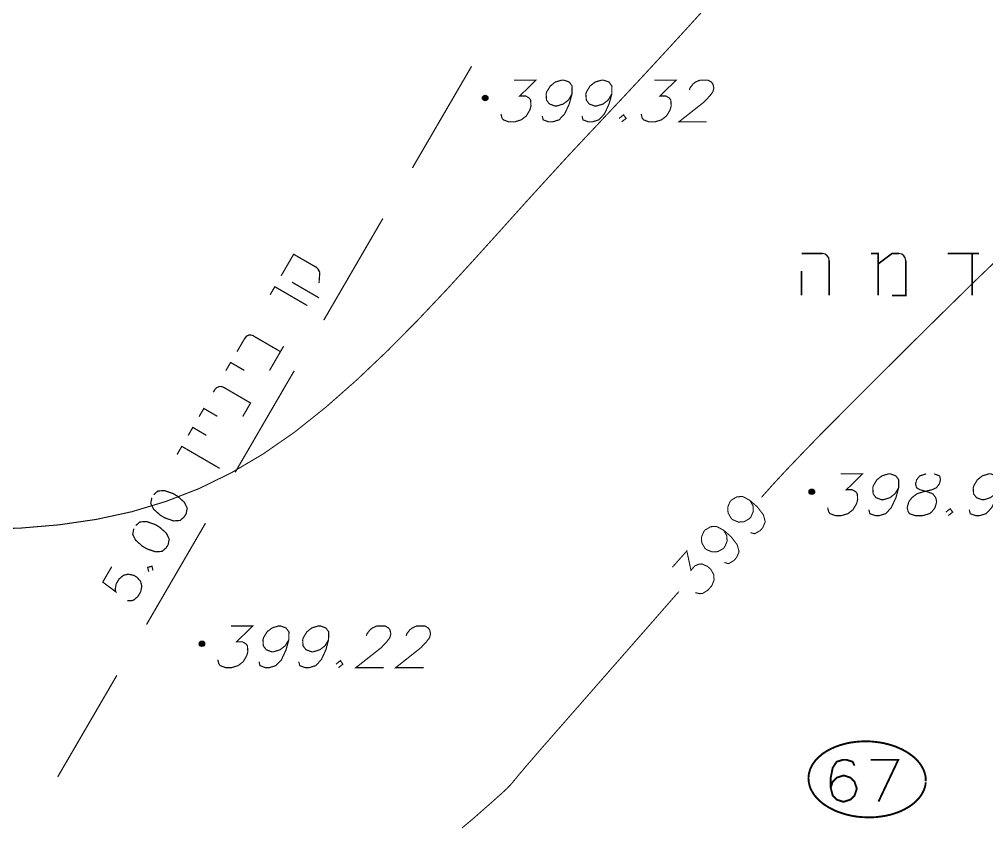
# Model space of a CAD drawing. Extents: x 489 to 720, y 1028 to 1176.
# Drawn here: x 612.65 to 621.92, y 1139.97 to 1147.68 of the extents above; entities that cross this region are included whole.
import ezdxf

# ---------------------------------------------------------------- set-up
doc = ezdxf.new("R2010")
doc.units = 0
doc.header["$MEASUREMENT"] = 0
for name, color, linetype in [('1501-TOPO', 7, 'Continuous'), ('1506', 7, 'Continuous'), ('1507', 7, 'Continuous'), ('KAV-BINIAN', 7, 'Continuous'), ('M1602', 7, 'Continuous')]:
    doc.layers.add(name, color=color, linetype=linetype)

msp = doc.modelspace()

# ---------------------------------------------------------------- hatches: boundary and pattern name
at = {"layer": '1501-TOPO', "linetype": 'Continuous', "ltscale": 0.045455}
for points in [[(617.0895, 1146.9313), (617.0895, 1146.9108), (617.0872, 1146.921)], [(617.0952, 1146.9404), (617.0952, 1146.9029), (617.0895, 1146.9313)], [(617.0952, 1146.9029), (617.0895, 1146.9313), (617.0895, 1146.9108)], [(617.1043, 1146.946), (617.1043, 1146.8972), (617.0952, 1146.9404)], [(617.1043, 1146.8972), (617.0952, 1146.9404), (617.0952, 1146.9029)], [(617.1145, 1146.9483), (617.1145, 1146.8949), (617.1043, 1146.946)], [(617.1145, 1146.8949), (617.1043, 1146.946), (617.1043, 1146.8972)], [(617.1236, 1146.946), (617.1236, 1146.8972), (617.1145, 1146.9483)], [(617.1236, 1146.8972), (617.1145, 1146.9483), (617.1145, 1146.8949)], [(617.1327, 1146.9404), (617.1327, 1146.9029), (617.1236, 1146.946)], [(617.1327, 1146.9029), (617.1236, 1146.946), (617.1236, 1146.8972)], [(617.1384, 1146.9313), (617.1384, 1146.9108), (617.1327, 1146.9404)], [(617.1384, 1146.9108), (617.1327, 1146.9404), (617.1327, 1146.9029)], [(617.1406, 1146.921), (617.1384, 1146.9313), (617.1384, 1146.9108)], [(620.2213, 1143.1563), (620.2213, 1143.1358), (620.2191, 1143.146)], [(620.227, 1143.1642), (620.227, 1143.1279), (620.2213, 1143.1563)], [(620.227, 1143.1279), (620.2213, 1143.1563), (620.2213, 1143.1358)], [(620.235, 1143.1699), (620.235, 1143.1222), (620.227, 1143.1642)], [(620.235, 1143.1222), (620.227, 1143.1642), (620.227, 1143.1279)], [(620.2452, 1143.1722), (620.2452, 1143.1199), (620.235, 1143.1699)], [(620.2452, 1143.1199), (620.235, 1143.1699), (620.235, 1143.1222)], [(620.2554, 1143.1699), (620.2554, 1143.1222), (620.2452, 1143.1722)], [(620.2554, 1143.1222), (620.2452, 1143.1722), (620.2452, 1143.1199)], [(620.2645, 1143.1642), (620.2645, 1143.1279), (620.2554, 1143.1699)], [(620.2645, 1143.1279), (620.2554, 1143.1699), (620.2554, 1143.1222)], [(620.2702, 1143.1563), (620.2702, 1143.1358), (620.2645, 1143.1642)], [(620.2702, 1143.1358), (620.2645, 1143.1642), (620.2645, 1143.1279)], [(620.2725, 1143.146), (620.2702, 1143.1563), (620.2702, 1143.1358)], [(614.3747, 1141.6983), (614.3747, 1141.6779), (614.3725, 1141.6881)], [(614.3804, 1141.7074), (614.3804, 1141.6699), (614.3747, 1141.6983)], [(614.3804, 1141.6699), (614.3747, 1141.6983), (614.3747, 1141.6779)], [(614.3884, 1141.7131), (614.3884, 1141.6642), (614.3804, 1141.7074)], [(614.3884, 1141.6642), (614.3804, 1141.7074), (614.3804, 1141.6699)], [(614.3986, 1141.7154), (614.3986, 1141.662), (614.3884, 1141.7131)], [(614.3986, 1141.662), (614.3884, 1141.7131), (614.3884, 1141.6642)], [(614.4088, 1141.7131), (614.4088, 1141.6642), (614.3986, 1141.7154)], [(614.4088, 1141.6642), (614.3986, 1141.7154), (614.3986, 1141.662)], [(614.4179, 1141.7074), (614.4179, 1141.6699), (614.4088, 1141.7131)], [(614.4179, 1141.6699), (614.4088, 1141.7131), (614.4088, 1141.6642)], [(614.4236, 1141.6983), (614.4236, 1141.6779), (614.4179, 1141.7074)], [(614.4236, 1141.6779), (614.4179, 1141.7074), (614.4179, 1141.6699)], [(614.4247, 1141.6881), (614.4236, 1141.6983), (614.4236, 1141.6779)]]:
    msp.add_hatch(color=7, dxfattribs=at).paths.add_polyline_path(points, flags=0)

# ---------------------------------------------------------------- linework, layer by layer
at = {"color": 250, "linetype": 'Continuous', "ltscale": 0.045455}
for points, const_width in [([(617.3906, 1147.0926), (617.6009, 1147.0926), (617.4452, 1146.9404), (617.5031, 1146.9404), (617.5361, 1146.921), (617.5497, 1146.9017), (617.5531, 1146.8449), (617.5429, 1146.8074), (617.5088, 1146.7495), (617.46, 1146.712), (617.3975, 1146.6926), (617.3406, 1146.6926), (617.2884, 1146.712), (617.2747, 1146.7301), (617.2656, 1146.7688)], 0.0112), ([(617.9463, 1146.9597), (617.9122, 1146.9017), (617.8634, 1146.8642), (617.8009, 1146.8449), (617.7827, 1146.8449), (617.7304, 1146.8642), (617.702, 1146.9017), (617.6986, 1146.9597), (617.7031, 1146.979), (617.7384, 1147.0358), (617.7861, 1147.0745), (617.8486, 1147.0926), (617.8679, 1147.0926), (617.9202, 1147.0745), (617.9475, 1147.0358), (617.9463, 1146.9597), (617.9202, 1146.8642), (617.8759, 1146.7688), (617.8225, 1146.712), (617.76, 1146.6926), (617.7225, 1146.6926), (617.6702, 1146.712), (617.6611, 1146.7495)], 0.0112), ([(618.3281, 1146.9597), (618.2929, 1146.9017), (618.2452, 1146.8642), (618.1827, 1146.8449), (618.1634, 1146.8449), (618.1111, 1146.8642), (618.0838, 1146.9017), (618.0793, 1146.9597), (618.085, 1146.979), (618.1191, 1147.0358), (618.1679, 1147.0745), (618.2304, 1147.0926), (618.2486, 1147.0926), (618.3009, 1147.0745), (618.3293, 1147.0358), (618.3281, 1146.9597), (618.302, 1146.8642), (618.2577, 1146.7688), (618.2043, 1146.712), (618.1418, 1146.6926), (618.1031, 1146.6926), (618.052, 1146.712), (618.0429, 1146.7495)], 0.0112), ([(618.735, 1147.0926), (618.9452, 1147.0926), (618.7895, 1146.9404), (618.8475, 1146.9404), (618.8804, 1146.921), (618.8941, 1146.9017), (618.8975, 1146.8449), (618.8872, 1146.8074), (618.8531, 1146.7495), (618.8043, 1146.712), (618.7429, 1146.6926), (618.685, 1146.6926), (618.6327, 1146.712), (618.6191, 1146.7301), (618.61, 1146.7688)], 0.0112), ([(619.0725, 1146.9972), (619.077, 1147.0165), (619.1066, 1147.0551), (619.1304, 1147.0745), (619.1736, 1147.0926), (619.2497, 1147.0926), (619.2827, 1147.0745), (619.2975, 1147.0551), (619.3066, 1147.0165), (619.2963, 1146.979), (619.2668, 1146.9404), (619.2134, 1146.8835), (618.9713, 1146.6926), (619.2384, 1146.6926)], 0.0112), ([(618.3986, 1146.7256), (618.4406, 1146.7597), (618.4656, 1146.7256), (618.4225, 1146.6926)], 0.0112), ([(620.3475, 1145.4301), (620.1475, 1145.4301)], 0.0158), ([(620.4134, 1145.029), (620.4134, 1145.3631)], 0.0158), ([(620.8145, 1145.4301), (620.8816, 1145.4301), (620.8816, 1145.029)], 0.0158), ([(621.0816, 1145.4301), (621.0145, 1145.4301), (620.8816, 1145.3301)], 0.0158), ([(621.0145, 1145.029), (621.1486, 1145.029), (621.1486, 1145.3631)], 0.0158), ([(621.5486, 1145.4301), (621.8486, 1145.4301)], 0.0158), ([(621.7827, 1145.4301), (621.7827, 1145.029)], 0.0158), ([(620.1475, 1145.029), (620.1475, 1145.2631)], 0.0158), ([(620.5225, 1143.3176), (620.7327, 1143.3176), (620.577, 1143.1654), (620.6338, 1143.1654), (620.6668, 1143.146), (620.6816, 1143.1267), (620.685, 1143.0699), (620.6747, 1143.0313), (620.6406, 1142.9745), (620.5918, 1142.9358), (620.5293, 1142.9176), (620.4725, 1142.9176), (620.4202, 1142.9358), (620.4066, 1142.9551), (620.3975, 1142.9938)], 0.0112), ([(621.0781, 1143.1847), (621.0429, 1143.1267), (620.9952, 1143.0892), (620.9327, 1143.0699), (620.9134, 1143.0699), (620.8611, 1143.0892), (620.8338, 1143.1267), (620.8304, 1143.1847), (620.835, 1143.2029), (620.8691, 1143.2608), (620.9179, 1143.2983), (620.9804, 1143.3176), (620.9997, 1143.3176), (621.0509, 1143.2983), (621.0793, 1143.2608), (621.0781, 1143.1847), (621.052, 1143.0892), (621.0077, 1142.9938), (620.9543, 1142.9358), (620.8918, 1142.9176), (620.8543, 1142.9176), (620.802, 1142.9358), (620.7929, 1142.9745)], 0.0112), ([(621.3429, 1143.3176), (621.2804, 1143.2983), (621.2509, 1143.2608), (621.2406, 1143.2222), (621.2497, 1143.1847), (621.2827, 1143.1654), (621.3531, 1143.146), (621.4054, 1143.1267), (621.4338, 1143.0892), (621.4429, 1143.0506), (621.427, 1142.9938), (621.3975, 1142.9551), (621.3736, 1142.9358), (621.3111, 1142.9176), (621.235, 1142.9176), (621.1827, 1142.9358), (621.1691, 1142.9551), (621.16, 1142.9938), (621.1759, 1143.0506), (621.2054, 1143.0892), (621.2531, 1143.1267), (621.3156, 1143.146), (621.3975, 1143.1654), (621.4406, 1143.1847), (621.4691, 1143.2222), (621.4793, 1143.2608), (621.4713, 1143.2983), (621.4191, 1143.3176)], 0.0112), ([(622.0406, 1143.1847), (622.0066, 1143.1267), (621.9577, 1143.0892), (621.8963, 1143.0699), (621.877, 1143.0699), (621.8247, 1143.0892), (621.7963, 1143.1267), (621.7929, 1143.1847), (621.7986, 1143.2029), (621.8327, 1143.2608), (621.8804, 1143.2983), (621.9429, 1143.3176), (621.9622, 1143.3176), (622.0145, 1143.2983), (622.0418, 1143.2608), (622.0406, 1143.1847), (622.0156, 1143.0892), (621.9702, 1142.9938), (621.9168, 1142.9358), (621.8554, 1142.9176), (621.8168, 1142.9176), (621.7645, 1142.9358), (621.7554, 1142.9745)], 0.0112), ([(621.5304, 1142.9506), (621.5725, 1142.9835), (621.5963, 1142.9506), (621.5543, 1142.9176)], 0.0112), ([(614.6759, 1141.8597), (614.8861, 1141.8597), (614.7304, 1141.7074), (614.7872, 1141.7074), (614.8202, 1141.6881), (614.835, 1141.6688), (614.8384, 1141.612), (614.8281, 1141.5745), (614.7941, 1141.5165), (614.7452, 1141.479), (614.6827, 1141.4597), (614.6259, 1141.4597), (614.5736, 1141.479), (614.56, 1141.4972), (614.5509, 1141.5358)], 0.0112), ([(615.2316, 1141.7267), (615.1963, 1141.6688), (615.1486, 1141.6313), (615.0861, 1141.612), (615.0668, 1141.612), (615.0145, 1141.6313), (614.9872, 1141.6688), (614.9838, 1141.7267), (614.9884, 1141.746), (615.0225, 1141.8029), (615.0713, 1141.8404), (615.1338, 1141.8597), (615.152, 1141.8597), (615.2043, 1141.8404), (615.2327, 1141.8029), (615.2316, 1141.7267), (615.2054, 1141.6313), (615.1611, 1141.5358), (615.1077, 1141.479), (615.0452, 1141.4597), (615.0066, 1141.4597), (614.9554, 1141.479), (614.9463, 1141.5165)], 0.0112), ([(615.6122, 1141.7267), (615.5781, 1141.6688), (615.5293, 1141.6313), (615.4679, 1141.612), (615.4486, 1141.612), (615.3963, 1141.6313), (615.3679, 1141.6688), (615.3645, 1141.7267), (615.3702, 1141.746), (615.4043, 1141.8029), (615.452, 1141.8404), (615.5145, 1141.8597), (615.5338, 1141.8597), (615.5861, 1141.8404), (615.6145, 1141.8029), (615.6122, 1141.7267), (615.5872, 1141.6313), (615.5429, 1141.5358), (615.4895, 1141.479), (615.427, 1141.4597), (615.3884, 1141.4597), (615.3361, 1141.479), (615.327, 1141.5165)], 0.0112), ([(615.9759, 1141.7642), (615.9804, 1141.7835), (616.01, 1141.8222), (616.0338, 1141.8404), (616.077, 1141.8597), (616.1531, 1141.8597), (616.1872, 1141.8404), (616.2009, 1141.8222), (616.21, 1141.7835), (616.1997, 1141.746), (616.1702, 1141.7074), (616.1168, 1141.6506), (615.8747, 1141.4597), (616.1418, 1141.4597)], 0.0112), ([(616.3566, 1141.7642), (616.3622, 1141.7835), (616.3918, 1141.8222), (616.4156, 1141.8404), (616.4588, 1141.8597), (616.535, 1141.8597), (616.5679, 1141.8404), (616.5816, 1141.8222), (616.5906, 1141.7835), (616.5804, 1141.746), (616.5509, 1141.7074), (616.4975, 1141.6506), (616.2566, 1141.4597), (616.5236, 1141.4597)], 0.0112), ([(615.6838, 1141.4926), (615.7259, 1141.5267), (615.7497, 1141.4926), (615.7077, 1141.4597)], 0.0112)]:
    msp.add_lwpolyline(points, dxfattribs=dict(at, const_width=const_width))
at = {"color": 240, "linetype": 'Continuous', "ltscale": 0.045455, "const_width": 0.0118}
for points in [[(615.4861, 1145.3029), (615.2781, 1145.4233), (615.1577, 1145.2165)], [(615.5213, 1145.1472), (615.5281, 1145.2483)], [(615.052, 1145.0347), (615.0975, 1145.112), (615.4088, 1144.9313)], [(615.5213, 1145.0051), (615.2611, 1145.1563)], [(614.81, 1144.6188), (614.735, 1144.4892)], [(615.152, 1144.4892), (614.8918, 1144.6404)], [(615.0463, 1144.3085), (615.1816, 1144.5415)], [(614.6281, 1144.3074), (614.6736, 1144.3858), (614.8043, 1144.3097)], [(614.7895, 1143.8665), (614.8645, 1143.9972), (614.6054, 1144.1483)], [(614.5225, 1144.1256), (614.5077, 1144.1006)], [(614.3713, 1143.8665), (614.4168, 1143.9449), (614.5463, 1143.8688)], [(614.2656, 1143.6847), (614.3111, 1143.7631), (614.4406, 1143.687)], [(614.16, 1143.5029), (614.2054, 1143.5813), (614.5691, 1143.3699)], [(613.9179, 1143.0881), (613.9077, 1143.0347), (613.935, 1142.979), (613.9997, 1142.921), (614.0441, 1142.8949), (614.127, 1142.8665), (614.1895, 1142.871), (614.2293, 1142.9063), (614.2475, 1142.9358), (614.2577, 1142.9892), (614.2304, 1143.0449), (614.1656, 1143.1029), (614.1213, 1143.129), (614.0384, 1143.1574), (613.9759, 1143.1529), (613.9361, 1143.1176)], [(613.7452, 1142.7915), (613.735, 1142.7381), (613.7622, 1142.6824), (613.827, 1142.6245), (613.8713, 1142.5983), (613.9543, 1142.5699), (614.0168, 1142.5745), (614.0566, 1142.6097), (614.0747, 1142.6392), (614.085, 1142.6926), (614.0577, 1142.7483), (613.9929, 1142.8063), (613.9486, 1142.8324), (613.8656, 1142.8608), (613.8031, 1142.8563), (613.7634, 1142.821)], [(613.5338, 1142.4279), (613.4475, 1142.2801), (613.5725, 1142.187), (613.5668, 1142.2108), (613.577, 1142.2631), (613.6031, 1142.3085), (613.6441, 1142.3438), (613.6906, 1142.3563), (613.7441, 1142.3449), (613.7736, 1142.3279), (613.81, 1142.287), (613.8225, 1142.2404), (613.8111, 1142.187), (613.785, 1142.1426), (613.7441, 1142.1074), (613.7213, 1142.1006), (613.6827, 1142.1029)], [(613.8884, 1142.3801), (613.8781, 1142.421), (613.9191, 1142.4324), (613.9293, 1142.3915)]]:
    msp.add_lwpolyline(points, dxfattribs=at)
at = {"color": 214, "linetype": 'Continuous', "ltscale": 0.045455, "const_width": 0.0182}
for points in [[(620.6554, 1140.5188), (620.6372, 1140.5574), (620.5793, 1140.5756), (620.5418, 1140.5756), (620.4838, 1140.5574), (620.4463, 1140.4995), (620.427, 1140.404), (620.427, 1140.3085), (620.4463, 1140.2324), (620.4838, 1140.1949), (620.5418, 1140.1756), (620.56, 1140.1756), (620.6179, 1140.1949), (620.6554, 1140.2324), (620.6747, 1140.2904), (620.6747, 1140.3085), (620.6554, 1140.3665), (620.6179, 1140.404), (620.56, 1140.4233), (620.5418, 1140.4233), (620.4838, 1140.404), (620.4463, 1140.3665), (620.427, 1140.3085)], [(620.8088, 1140.5756), (621.0747, 1140.5756), (620.885, 1140.1756)]]:
    msp.add_lwpolyline(points, dxfattribs=at)
at = {"color": 250, "linetype": 'Continuous', "ltscale": 0.045455}
for centre in [(620.3475, 1145.3631), (621.0816, 1145.3631)]:
    msp.add_arc(centre, 0.0659, 0.0055, 90, dxfattribs=at)
at = {"color": 240, "linetype": 'Continuous', "ltscale": 0.045455}
for centre, radius, start, end in [((615.4406, 1145.2256), 0.0898, 14.7876, 59.7876), ((615.4406, 1145.2256), 0.0898, 14.7876, 59.7876), ((614.8622, 1144.5892), 0.0591, 59.7931, 149.7876), ((614.5747, 1144.096), 0.0591, 59.7931, 149.7876)]:
    msp.add_arc(centre, radius, start, end, dxfattribs=at)
at = {"layer": '1501-TOPO', "color": 7, "linetype": 'Continuous', "ltscale": 0.045455, "const_width": 0.0112}
for points in [[(617.0895, 1146.921), (617.1395, 1146.921)], [(620.2202, 1143.146), (620.2702, 1143.146)], [(614.3736, 1141.6881), (614.4236, 1141.6881)]]:
    msp.add_lwpolyline(points, dxfattribs=at)
at = {"layer": '1501-TOPO', "color": 7, "linetype": 'Continuous', "ltscale": 0.045455}
for points in [[(617.0895, 1146.9313), (617.0895, 1146.9108), (617.0872, 1146.921)], [(617.0952, 1146.9404), (617.0952, 1146.9029), (617.0895, 1146.9313)], [(617.0952, 1146.9029), (617.0895, 1146.9313), (617.0895, 1146.9108)], [(617.1043, 1146.946), (617.1043, 1146.8972), (617.0952, 1146.9404)], [(617.1043, 1146.8972), (617.0952, 1146.9404), (617.0952, 1146.9029)], [(617.1145, 1146.9483), (617.1145, 1146.8949), (617.1043, 1146.946)], [(617.1145, 1146.8949), (617.1043, 1146.946), (617.1043, 1146.8972)], [(617.1236, 1146.946), (617.1236, 1146.8972), (617.1145, 1146.9483)], [(617.1236, 1146.8972), (617.1145, 1146.9483), (617.1145, 1146.8949)], [(617.1327, 1146.9404), (617.1327, 1146.9029), (617.1236, 1146.946)], [(617.1327, 1146.9029), (617.1236, 1146.946), (617.1236, 1146.8972)], [(617.1384, 1146.9313), (617.1384, 1146.9108), (617.1327, 1146.9404)], [(617.1384, 1146.9108), (617.1327, 1146.9404), (617.1327, 1146.9029)], [(617.1406, 1146.921), (617.1384, 1146.9313), (617.1384, 1146.9108)], [(620.2213, 1143.1563), (620.2213, 1143.1358), (620.2191, 1143.146)], [(620.227, 1143.1642), (620.227, 1143.1279), (620.2213, 1143.1563)], [(620.227, 1143.1279), (620.2213, 1143.1563), (620.2213, 1143.1358)], [(620.235, 1143.1699), (620.235, 1143.1222), (620.227, 1143.1642)], [(620.235, 1143.1222), (620.227, 1143.1642), (620.227, 1143.1279)], [(620.2452, 1143.1722), (620.2452, 1143.1199), (620.235, 1143.1699)], [(620.2452, 1143.1199), (620.235, 1143.1699), (620.235, 1143.1222)], [(620.2554, 1143.1699), (620.2554, 1143.1222), (620.2452, 1143.1722)], [(620.2554, 1143.1222), (620.2452, 1143.1722), (620.2452, 1143.1199)], [(620.2645, 1143.1642), (620.2645, 1143.1279), (620.2554, 1143.1699)], [(620.2645, 1143.1279), (620.2554, 1143.1699), (620.2554, 1143.1222)], [(620.2702, 1143.1563), (620.2702, 1143.1358), (620.2645, 1143.1642)], [(620.2702, 1143.1358), (620.2645, 1143.1642), (620.2645, 1143.1279)], [(620.2725, 1143.146), (620.2702, 1143.1563), (620.2702, 1143.1358)], [(614.3747, 1141.6983), (614.3747, 1141.6779), (614.3725, 1141.6881)], [(614.3804, 1141.7074), (614.3804, 1141.6699), (614.3747, 1141.6983)], [(614.3804, 1141.6699), (614.3747, 1141.6983), (614.3747, 1141.6779)], [(614.3884, 1141.7131), (614.3884, 1141.6642), (614.3804, 1141.7074)], [(614.3884, 1141.6642), (614.3804, 1141.7074), (614.3804, 1141.6699)], [(614.3986, 1141.7154), (614.3986, 1141.662), (614.3884, 1141.7131)], [(614.3986, 1141.662), (614.3884, 1141.7131), (614.3884, 1141.6642)], [(614.4088, 1141.7131), (614.4088, 1141.6642), (614.3986, 1141.7154)], [(614.4088, 1141.6642), (614.3986, 1141.7154), (614.3986, 1141.662)], [(614.4179, 1141.7074), (614.4179, 1141.6699), (614.4088, 1141.7131)], [(614.4179, 1141.6699), (614.4088, 1141.7131), (614.4088, 1141.6642)], [(614.4236, 1141.6983), (614.4236, 1141.6779), (614.4179, 1141.7074)], [(614.4236, 1141.6779), (614.4179, 1141.7074), (614.4179, 1141.6699)], [(614.4247, 1141.6881), (614.4236, 1141.6983), (614.4236, 1141.6779)]]:
    msp.add_lwpolyline(points, dxfattribs=at)
for centre in [(617.1145, 1146.921), (620.2452, 1143.146), (614.3986, 1141.6881)]:
    msp.add_circle(centre, 0.0261, dxfattribs=at)
at = {"layer": '1506', "color": 13, "linetype": 'Continuous', "ltscale": 0.045455, "const_width": 0.01}
msp.add_lwpolyline([(612.2543, 1142.7847), (612.6531, 1142.7972), (613.0293, 1142.829), (613.3872, 1142.8813), (613.7281, 1142.9551), (614.0554, 1143.054), (614.3713, 1143.1767), (614.6804, 1143.3279), (614.9838, 1143.5074), (615.285, 1143.7165), (615.5861, 1143.9563), (615.8861, 1144.221), (616.1816, 1144.5017), (616.4691, 1144.7926), (616.7463, 1145.0858), (617.01, 1145.3745), (617.2588, 1145.6495), (617.4884, 1145.9051), (617.6986, 1146.1358), (617.8918, 1146.3472), (618.0759, 1146.5438), (618.2554, 1146.7347), (618.435, 1146.9256), (618.6202, 1147.1245), (618.8179, 1147.3381), (619.0327, 1147.5722), (619.2702, 1147.8335)], dxfattribs=at)
at = {"layer": '1507', "color": 18, "linetype": 'Continuous', "ltscale": 0.045455, "const_width": 0.01}
for points in [[(619.7634, 1143.0926), (619.8747, 1143.2176), (620.0054, 1143.3585), (620.1566, 1143.5165), (620.3281, 1143.6938), (620.5213, 1143.8881), (620.735, 1144.1029), (620.9713, 1144.3381), (621.2281, 1144.5938), (621.5088, 1144.871), (621.8077, 1145.1642), (622.1247, 1145.4688)], [(619.6509, 1143.0642), (619.6816, 1143.0131), (619.685, 1142.9585), (619.6611, 1142.9029), (619.6486, 1142.8892), (619.5963, 1142.8585), (619.5429, 1142.8551), (619.4872, 1142.8779), (619.4736, 1142.8904), (619.4429, 1142.9426), (619.4395, 1142.9972), (619.4622, 1143.0529), (619.4747, 1143.0665), (619.527, 1143.0972), (619.5816, 1143.1006), (619.6509, 1143.0642), (619.7225, 1143.0017), (619.7816, 1142.9245), (619.7997, 1142.8585), (619.7759, 1142.8029), (619.7509, 1142.7733), (619.6986, 1142.7438), (619.6577, 1142.754)], [(619.3997, 1142.7779), (619.4304, 1142.7256), (619.4338, 1142.6722), (619.41, 1142.6165), (619.3975, 1142.6017), (619.3452, 1142.5722), (619.2918, 1142.5688), (619.2361, 1142.5915), (619.2213, 1142.604), (619.1906, 1142.6563), (619.1872, 1142.7097), (619.2111, 1142.7654), (619.2236, 1142.7801), (619.2759, 1142.8108), (619.3293, 1142.8142), (619.3997, 1142.7779), (619.4713, 1142.7154), (619.5304, 1142.6381), (619.5486, 1142.571), (619.5247, 1142.5154), (619.4997, 1142.487), (619.4475, 1142.4563), (619.4066, 1142.4676)], [(618.9088, 1142.4222), (619.0475, 1142.579), (619.0872, 1142.3926), (619.1247, 1142.4358), (619.1645, 1142.4517), (619.1906, 1142.454), (619.2463, 1142.4301), (619.2747, 1142.4051), (619.3054, 1142.3529), (619.3088, 1142.2995), (619.2861, 1142.2438), (619.2475, 1142.2006), (619.1963, 1142.1699), (619.1691, 1142.1688), (619.1281, 1142.179)], [(616.8918, 1139.9222), (617.002, 1140.0142), (617.0906, 1140.0926), (617.1634, 1140.1563), (617.2213, 1140.2085), (617.2668, 1140.2483), (617.3009, 1140.2801), (617.3259, 1140.304), (617.3429, 1140.3222), (617.3554, 1140.3347), (617.3645, 1140.3449), (617.3725, 1140.354), (617.3793, 1140.362), (617.3861, 1140.371), (617.3952, 1140.3813), (617.4066, 1140.3949), (617.4213, 1140.4131), (617.4395, 1140.4358), (617.4645, 1140.4642), (617.4963, 1140.5029), (617.5486, 1140.5631), (617.6316, 1140.6597), (617.76, 1140.8063), (617.9452, 1141.0176), (618.2009, 1141.3097), (618.5384, 1141.6949), (618.9713, 1142.1892)]]:
    msp.add_lwpolyline(points, dxfattribs=at)
at = {"layer": 'KAV-BINIAN', "color": 1, "linetype": 'Continuous', "ltscale": 0.045455, "const_width": 0.0118}
for points in [[(616.9838, 1147.2256), (616.4168, 1146.2517)], [(616.1327, 1145.7654), (615.5668, 1144.7915)], [(615.2827, 1144.3051), (614.7168, 1143.3324)], [(614.4327, 1142.8449), (613.8668, 1141.8722)], [(613.5827, 1141.3858), (613.0156, 1140.412)]]:
    msp.add_lwpolyline(points, dxfattribs=at)
at = {"layer": 'M1602', "color": 214, "linetype": 'Continuous', "ltscale": 0.045455, "const_width": 0.0182}
msp.add_lwpolyline([(621.3384, 1140.371), (621.3384, 1140.3835), (621.3384, 1140.396), (621.3372, 1140.4074), (621.335, 1140.4199), (621.3327, 1140.4324), (621.3293, 1140.4438), (621.3259, 1140.4563), (621.3213, 1140.4676), (621.3168, 1140.479), (621.3111, 1140.4915), (621.3054, 1140.5029), (621.2986, 1140.5142), (621.2918, 1140.5256), (621.2838, 1140.537), (621.2759, 1140.5472), (621.2668, 1140.5585), (621.2566, 1140.5688), (621.2475, 1140.579), (621.2361, 1140.5892), (621.2259, 1140.5995), (621.2145, 1140.6097), (621.202, 1140.6188), (621.1895, 1140.6279), (621.177, 1140.637), (621.1634, 1140.646), (621.1497, 1140.654), (621.135, 1140.662), (621.1213, 1140.6699), (621.1054, 1140.6779), (621.0906, 1140.6847), (621.0747, 1140.6915), (621.0588, 1140.6983), (621.0429, 1140.7051), (621.0259, 1140.7108), (621.0088, 1140.7165), (620.9918, 1140.721), (620.9747, 1140.7256), (620.9566, 1140.7301), (620.9395, 1140.7347), (620.9213, 1140.7381), (620.9031, 1140.7415), (620.885, 1140.7438), (620.8668, 1140.746), (620.8475, 1140.7483), (620.8293, 1140.7506), (620.8111, 1140.7517), (620.7918, 1140.7529), (620.7736, 1140.7529), (620.7543, 1140.7529), (620.7361, 1140.7529), (620.7168, 1140.7517), (620.6986, 1140.7506), (620.6804, 1140.7495), (620.6622, 1140.7472), (620.6441, 1140.7449), (620.6259, 1140.7426), (620.6077, 1140.7392), (620.5895, 1140.7358), (620.5725, 1140.7313), (620.5554, 1140.7279), (620.5384, 1140.7222), (620.5213, 1140.7176), (620.5043, 1140.712), (620.4884, 1140.7063), (620.4725, 1140.7006), (620.4566, 1140.6938), (620.4418, 1140.687), (620.427, 1140.6801), (620.4122, 1140.6722), (620.3986, 1140.6654), (620.385, 1140.6574), (620.3713, 1140.6483), (620.3588, 1140.6404), (620.3463, 1140.6313), (620.335, 1140.6222), (620.3236, 1140.612), (620.3122, 1140.6029), (620.302, 1140.5926), (620.2929, 1140.5824), (620.2827, 1140.5722), (620.2747, 1140.562), (620.2668, 1140.5506), (620.2588, 1140.5404), (620.252, 1140.529), (620.2452, 1140.5176), (620.2395, 1140.5063), (620.2338, 1140.4949), (620.2293, 1140.4835), (620.2259, 1140.471), (620.2225, 1140.4597), (620.2191, 1140.4472), (620.2168, 1140.4358), (620.2156, 1140.4233), (620.2145, 1140.412), (620.2134, 1140.3995), (620.2145, 1140.387), (620.2145, 1140.3756), (620.2168, 1140.3631), (620.2191, 1140.3506), (620.2213, 1140.3392), (620.2247, 1140.3267), (620.2281, 1140.3154), (620.2327, 1140.3029), (620.2384, 1140.2915), (620.2441, 1140.2801), (620.2509, 1140.2688), (620.2577, 1140.2574), (620.2645, 1140.246), (620.2725, 1140.2347), (620.2816, 1140.2245), (620.2906, 1140.2131), (620.3009, 1140.2029), (620.3111, 1140.1926), (620.3213, 1140.1824), (620.3327, 1140.1722), (620.3441, 1140.1631), (620.3566, 1140.1529), (620.3691, 1140.1438), (620.3827, 1140.1358), (620.3963, 1140.1267), (620.41, 1140.1188), (620.4247, 1140.1108), (620.4395, 1140.1029), (620.4543, 1140.096), (620.4702, 1140.0881), (620.4861, 1140.0813), (620.502, 1140.0756), (620.5179, 1140.0699), (620.535, 1140.0642), (620.552, 1140.0585), (620.5691, 1140.054), (620.5872, 1140.0483), (620.6043, 1140.0449), (620.6225, 1140.0404), (620.6406, 1140.037), (620.6588, 1140.0347), (620.677, 1140.0313), (620.6952, 1140.029), (620.7145, 1140.0279), (620.7327, 1140.0256), (620.7509, 1140.0256), (620.7702, 1140.0245), (620.7884, 1140.0245), (620.8077, 1140.0245), (620.8259, 1140.0245), (620.8441, 1140.0256), (620.8634, 1140.0267), (620.8816, 1140.029), (620.8997, 1140.0313), (620.9179, 1140.0335), (620.9361, 1140.037), (620.9543, 1140.0392), (620.9713, 1140.0438), (620.9884, 1140.0472), (621.0066, 1140.0517), (621.0236, 1140.0563), (621.0395, 1140.062), (621.0566, 1140.0676), (621.0725, 1140.0733), (621.0884, 1140.0801), (621.1031, 1140.0858), (621.1179, 1140.0938), (621.1327, 1140.1006), (621.1475, 1140.1085), (621.1611, 1140.1165), (621.1747, 1140.1245), (621.1872, 1140.1324), (621.1997, 1140.1415), (621.2122, 1140.1506), (621.2236, 1140.1597), (621.235, 1140.1699), (621.2452, 1140.179), (621.2554, 1140.1892), (621.2645, 1140.1995), (621.2736, 1140.2097), (621.2827, 1140.221), (621.2906, 1140.2313), (621.2975, 1140.2426), (621.3043, 1140.254), (621.31, 1140.2654), (621.3156, 1140.2767), (621.3213, 1140.2881), (621.3247, 1140.2995), (621.3293, 1140.312), (621.3327, 1140.3233), (621.335, 1140.3358), (621.3361, 1140.3472), (621.3384, 1140.3597)], dxfattribs=at)

doc.saveas('drawing.dxf')
